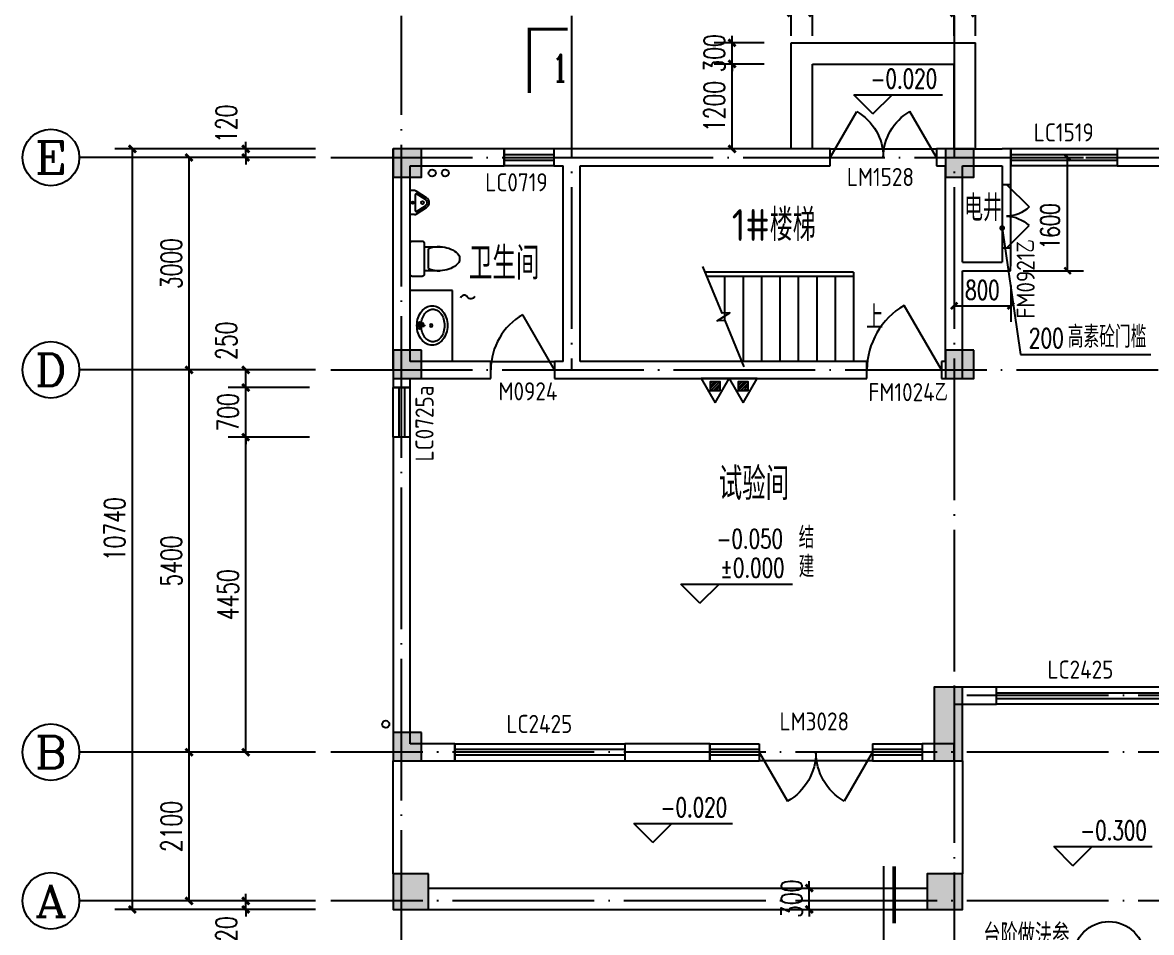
# Model space of a CAD drawing. Extents: x 79570 to 678837, y -1139230 to -612789.
# Drawn here: x 533683 to 549618, y -793140 to -780289 of the extents above; entities that cross this region are included whole.
import ezdxf
from ezdxf.enums import TextEntityAlignment as Align

# ---------------------------------------------------------------- set-up
doc = ezdxf.new("R2010")
doc.units = 0
doc.header["$LTSCALE"] = 1000
doc.header["$MEASUREMENT"] = 0
doc.linetypes.add('DOTE', pattern=[2.42, 2, -0.2, 0.02, -0.2])
for name, color, linetype in [('4', 4, 'Continuous'), ('A-平-楼梯.........FLOR-STAIR', 133, 'Continuous'), ('A-平-洁具.........FLOR-FIXTRR', 59, 'Continuous'), ('A-注-尺寸标注......ANNO-DIMS', 90, 'Continuous'), ('A-注-尺寸标注.....ANNO-DIMS', 90, 'Continuous'), ('A-注-尺寸标注01...ANNO-DIMS-01', 95, 'Continuous'), ('A-注-房间名称.....ANNO-ROOM', 161, 'Continuous'), ('A-注-符号注释.....ANNO-IDEN', 201, 'Continuous'), ('A-注-门窗编号.....ANNO-DOWD', 81, 'Continuous'), ('A-立-线.18........ELEV-L.18', 153, 'Continuous'), ('A-通-墙............COMM-WALL', 50, 'Continuous'), ('A-通-结构剖线.....COMM-STRU-SECT', 20, 'Continuous'), ('A-通-轴线..........COMM-GRID', 27, 'DOTE'), ('A-通-门窗剖线......COMM-DRWD-SECT', 150, 'Continuous'), ('AXIS_TEXT', 7, 'Continuous'), ('DIM_ELEV', 3, 'Continuous'), ('DIM_LEAD', 3, 'Continuous'), ('DIM_SYMB', 3, 'Continuous'), ('PUB_TEXT', 7, 'Continuous'), ('水-EQUIP_污水', 7, 'Continuous'), ('水-EQUIP_灭火器', 7, 'Continuous'), ('水-VPIPE-污水', 2, 'Continuous'), ('水-VPIPE-给水', 3, 'Continuous'), ('水-VPIPE-雨水', 4, 'Continuous'), ('结-柱-填充', 1, 'Continuous')]:
    doc.layers.add(name, color=color, linetype=linetype)
doc.styles.add('_TCH_AXIS', font='COMPLEX', dxfattribs={"bigfont": 'GBCBIG'})
doc.styles.add('_TCH_DIM', font='SIMPLEX', dxfattribs={"bigfont": 'GBCBIG'})
doc.styles.add('_TCH_DIM_T3', font='SIMPLEX', dxfattribs={"width": 0.705882, "bigfont": 'GBCBIG'})
doc.styles.add('_TCH_LABEL', font='COMPLEX', dxfattribs={"bigfont": 'GBCBIG'})
doc.styles.add('COMPLEX', font='COMPLEX')
doc.styles.get("Standard").update_dxf_attribs({"font": 'gbenor.shx', "bigfont": 'gbcbig.shx'})
doc.dimstyles.new('_TCH_ARCH&&100', dxfattribs={"dimtxt": 297.5, "dimasz": 100, "dimexe": 250, "dimexo": 300, "dimgap": 100, "dimtad": 1, "dimdec": 0, "dimzin": 0, "dimdsep": 46, "dimtxsty": '_TCH_DIM_T3', "dimblk": 'ARCHTICK', "dimcen": 0.09, "dimclrt": 7, "dimazin": 2, "dimtfac": 1, "dimtdec": 0, "dimtix": 1, "dimtmove": 2, "dimatfit": 3, "dimfxl": 1, "dimtolj": 1, "dimtzin": 0, "dimarcsym": 0})
doc.dimstyles.new('_TCH_ARCH&&90', dxfattribs={"dimtxt": 267.75, "dimasz": 90, "dimexe": 225, "dimexo": 270, "dimgap": 90, "dimtad": 1, "dimdec": 0, "dimzin": 0, "dimdsep": 46, "dimtxsty": '_TCH_DIM_T3', "dimblk": 'ARCHTICK', "dimcen": 0.09, "dimclrt": 7, "dimazin": 2, "dimtfac": 1, "dimtdec": 0, "dimtix": 1, "dimtmove": 2, "dimatfit": 3, "dimfxl": 1, "dimtolj": 1, "dimtzin": 0, "dimarcsym": 0})

# ---------------------------------------------------------------- blocks, each defined once
blk = doc.blocks.new('$lvtry$00000219')
for p, q in [((-170, 0, 0), (170, 0, 0)), ((-170, -61, 0), (-170, 0, 0)), ((170, -61, 0), (170, 0, 0)), ((-162, -88, 0), (-69, -231, 0)), ((-124, -91, 0), (-43, -216, 0)), ((-116, -76, 0), (116, -76, 0)), ((43, -216, 0), (124, -91, 0)), ((69, -231, 0), (162, -88, 0))]:
    blk.add_line(p, q)
for centre, radius in [((0, -177, 0), 20), ((0, -38, 0), 17.7)]:
    blk.add_circle(centre, radius)
for centre, radius, start, end in [((-120, -61, 0), 50, 180, 213.0863), ((-116, -86, 0), 10, 90, 213.0863), ((116, -86, 0), 10, 326.9137, 90), ((120, -61, 0), 50, 326.9137, 0), ((0, -191, 0), 80, 210, 330), ((0, -191, 0), 50, 210, 330)]:
    blk.add_arc(centre, radius, start, end)
blk.add_point((0, -38, 0))
blk = doc.blocks.new('$lvtry$00000193')
for p, q in [((-17, -43, 0), (-17, -33, 0)), ((17, -43, 0), (17, -33, 0))]:
    blk.add_line(p, q)
at = {"elevation": 0}
blk.add_lwpolyline([(280, -215, 0.12431), (260, -136, 0.105707), (198, -63, 0.086941), (110, -17, 0.077137), (0, 0, 0.077137), (-110, -17, 0.086941), (-198, -63, 0.105707), (-260, -136, 0.12431), (-280, -215, 0.12431), (-260, -294, 0.105707), (-198, -367, 0.086941), (-110, -413, 0.077137), (0, -430, 0.077137), (110, -413, 0.086941), (198, -367, 0.105707), (260, -294, 0.12431)], format="xyb", close=True, dxfattribs=at)
blk.add_lwpolyline([(-25, -61, 0.056876), (-95, -75, 0.086941), (-168, -113, 0.105707), (-216, -170, 0.12431), (-230, -225, 0.12431), (-216, -280, 0.105707), (-168, -337, 0.086941), (-95, -375, 0.077137), (0, -390, 0.077137), (95, -375, 0.086941), (168, -337, 0.105707), (216, -280, 0.12431), (230, -225, 0.12431), (216, -170, 0.105707), (168, -113, 0.086941), (95, -75, 0.06676), (13, -60, 0.06676)], format="xyb", dxfattribs=at)
for centre, radius in [((0, -43, 0), 16.7), ((0, -200, 0), 20)]:
    blk.add_circle(centre, radius)
for centre, radius, start, end in [((-40, -34, 0), 10.1, 106.6096, 258.1648), ((-64, 234, 0), 259, 274.7069, 282.3732), ((-75, -213, 0), 173, 71.36, 79.1873), ((-29, -80, 0), 6.77, 155.344, 308.3224), ((-171, 19, 0), 166, 324.8411, 338.1337), ((-171, 19, 0), 170, 324.8411, 331.3523), ((-29, -80, 0), 3.37, 155.344, 308.3224), ((100, -194, 0), 170, 132.3141, 138.8253), ((100, -194, 0), 166, 125.5327, 138.8253), ((-12, -58, 0), 10.6, 201.8924, 261.774), ((0, -33, 0), 16.7, 0, 180), ((-381, -115, 0), 372, 2.3982, 6.7627), ((0, -96, 0), 9.9, 201.7837, 338.2163), ((64, 234, 0), 259, 257.6268, 265.2931), ((381, -115, 0), 372, 170.1008, 177.6018), ((75, -213, 0), 173, 100.8127, 110.4191), ((40, -34, 0), 10.1, 281.8352, 73.3904)]:
    blk.add_arc(centre, radius, start, end)
blk.add_point((0, -33, 0))
blk = doc.blocks.new('1ceng 2')
at = {"layer": '结-柱-填充'}
h = blk.add_hatch(color=8, dxfattribs=at)
h.dxf.hatch_style = 1
h.paths.add_polyline_path([(528672, -702332), (528272, -702332), (528272, -702732), (528672, -702732)])
h = blk.add_hatch(color=8, dxfattribs=at)
h.dxf.hatch_style = 1
h.paths.add_polyline_path([(536472, -702332), (536072, -702332), (536072, -702732), (536472, -702732)])
h = blk.add_hatch(color=8, dxfattribs=at)
h.dxf.hatch_style = 1
h.paths.add_polyline_path([(539912, -702332), (539512, -702332), (539512, -702732), (539912, -702732)])
h = blk.add_hatch(color=8, dxfattribs=at)
h.dxf.hatch_style = 1
h.paths.add_polyline_path([(528672, -705172), (528272, -705172), (528272, -705572), (528672, -705572)])
h = blk.add_hatch(color=8, dxfattribs=at)
h.dxf.hatch_style = 1
h.paths.add_polyline_path([(536472, -705172), (536072, -705172), (536072, -705572), (536472, -705572)])
h = blk.add_hatch(color=8, dxfattribs=at)
h.dxf.hatch_style = 1
h.paths.add_polyline_path([(539912, -705172), (539512, -705172), (539512, -705572), (539912, -705572)])
h = blk.add_hatch(color=8, dxfattribs=at)
h.dxf.hatch_style = 1
h.paths.add_polyline_path([(539912, -709772), (539512, -709772), (539512, -710172), (539912, -710172)])
h = blk.add_hatch(color=8, dxfattribs=at)
h.dxf.hatch_style = 1
h.paths.add_polyline_path([(536312, -709932), (535912, -709932), (535912, -710972), (536312, -710972)])
h = blk.add_hatch(color=8, dxfattribs=at)
h.dxf.hatch_style = 1
h.paths.add_polyline_path([(528672, -710572), (528272, -710572), (528272, -710972), (528672, -710972)])
h = blk.add_hatch(color=8, dxfattribs=at)
h.dxf.hatch_style = 1
h.paths.add_polyline_path([(528772, -712572), (528272, -712572), (528272, -713072), (528772, -713072)])
h = blk.add_hatch(color=8, dxfattribs=at)
h.dxf.hatch_style = 1
h.paths.add_polyline_path([(536312, -712572), (535812, -712572), (535812, -713072), (536312, -713072)])
at = {"layer": 'A-通-结构剖线.....COMM-STRU-SECT'}
for points in [[(528672, -702332), (528272, -702332), (528272, -702732), (528672, -702732)], [(536472, -702332), (536072, -702332), (536072, -702732), (536472, -702732)], [(539912, -702332), (539512, -702332), (539512, -702732), (539912, -702732)], [(528672, -705172), (528272, -705172), (528272, -705572), (528672, -705572)], [(536472, -705172), (536072, -705172), (536072, -705572), (536472, -705572)], [(539912, -705172), (539512, -705172), (539512, -705572), (539912, -705572)], [(539912, -709772), (539512, -709772), (539512, -710172), (539912, -710172)], [(536312, -709932), (535912, -709932), (535912, -710972), (536312, -710972)], [(528672, -710572), (528272, -710572), (528272, -710972), (528672, -710972)], [(528772, -712572), (528272, -712572), (528272, -713072), (528772, -713072)], [(536312, -712572), (535812, -712572), (535812, -713072), (536312, -713072)]]:
    blk.add_lwpolyline(points, close=True, dxfattribs=at)
blk = doc.blocks.new('$TwtSys$00000132')
at = {"elevation": 0}
blk.add_lwpolyline([(7, -101, -0.575183), (0, 0, 0.604745), (-11, 101, 16.924828)], format="xyb", dxfattribs=at)
blk = doc.blocks.new('$TwtSys$00000546')
h = blk.add_hatch()
h.set_pattern_fill('ANSI31', color=256, scale=200, style=0)
h.set_pattern_definition([(45, (-38543.802, -6670.83), (-17.67767, 17.67767), [])])
h.paths.add_polyline_path([(-65, 174), (65, 174), (65, 44), (-65, 44)])
for points in [[(0, 344), (-198, 0), (198, 0)], [(-65, 174), (65, 174), (65, 44), (-65, 44)]]:
    blk.add_lwpolyline(points, close=True)
blk = doc.blocks.new('3rt')
at = {"layer": '水-VPIPE-污水'}
blk.add_circle((539465, -782415), 50, dxfattribs=at)
at = {"layer": '水-VPIPE-给水'}
blk.add_circle((539650, -782415), 50, dxfattribs=at)
at = {"layer": '水-VPIPE-雨水'}
blk.add_circle((538810, -790199), 50, dxfattribs=at)
at = {"layer": '水-EQUIP_污水', "rotation": 90}
blk.add_blockref('$TwtSys$00000132', (539965, -784166), dxfattribs=at)
at = {"layer": '水-EQUIP_灭火器', "rotation": 180}
for p in [(543459, -785315), (543856, -785315)]:
    blk.add_blockref('$TwtSys$00000546', p, dxfattribs=at)
blk = doc.blocks.new('$TCHSYS$WIN2D')
for p, q in [((-0.5, 0.5), (0.5, 0.5)), ((-0.5, 0.5), (-0.5, -0.5)), ((0.5, 0.5), (0.5, -0.5)), ((0.5, 0.1667), (-0.5, 0.1667)), ((0.5, -0.1667), (-0.5, -0.1667)), ((-0.5, -0.5), (0.5, -0.5))]:
    blk.add_line(p, q)
blk = doc.blocks.new('$DorLib2D$00000228')
at = {"color": 0}
blk.add_line((0.5, 0), (0, 0.866), dxfattribs=at)
blk.add_arc((0.5, 0), 1, 120, 180, dxfattribs=at)
blk = doc.blocks.new('$DorLib2D$00000231')
at = {"color": 0}
for p, q in [((-0.5, 0), (-0.25, 0.433)), ((0.5, 0), (0.25, 0.433))]:
    blk.add_line(p, q, dxfattribs=at)
for centre, start, end in [((-0.5, 0), 0, 60), ((0.5, 0), 120, 180)]:
    blk.add_arc(centre, 0.5, start, end, dxfattribs=at)
blk = doc.blocks.new('_ArchTick')
at = {"color": 0, "linetype": 'ByBlock', "const_width": 0.4}
blk.add_lwpolyline([(-0.5, -0.5), (0.5, 0.5)], dxfattribs=at)
blk = doc.blocks.new('*D2266')
at = {"layer": 'A-注-尺寸标注......ANNO-DIMS', "color": 0, "lineweight": -2, "transparency": 16777216}
for p, q in [((537820, -782195), (535783, -782195)), ((536033, -785195), (536033, -782195)), ((537820, -785195), (535783, -785195))]:
    blk.add_line(p, q, dxfattribs=at)
at = {"layer": 'Defpoints', "color": 0, "transparency": 16777216}
for p in [(536033, -782195), (538120, -782195), (538120, -785195)]:
    blk.add_point(p, dxfattribs=at)
at = {"layer": 'A-注-尺寸标注......ANNO-DIMS', "color": 0, "lineweight": -2, "transparency": 16777216, "xscale": 100, "yscale": 100, "zscale": 100}
for p, rotation in [((536033, -782195), 90), ((536033, -785195), 270)]:
    blk.add_blockref('_ArchTick', p, dxfattribs=dict(at, rotation=rotation))
at = {"layer": 'A-注-尺寸标注......ANNO-DIMS', "color": 7, "transparency": 16777216, "insert": (535784, -783695), "char_height": 297.5, "attachment_point": 5, "rotation": 90, "style": '_TCH_DIM_T3'}
blk.add_mtext('\\A1;3000', dxfattribs=at)
blk = doc.blocks.new('*D2267')
at = {"layer": 'A-注-尺寸标注......ANNO-DIMS', "color": 0, "lineweight": -2, "transparency": 16777216}
for p, q in [((537820, -785195), (535783, -785195)), ((536033, -790595), (536033, -785195)), ((537820, -790595), (535783, -790595))]:
    blk.add_line(p, q, dxfattribs=at)
at = {"layer": 'Defpoints', "color": 0, "transparency": 16777216}
for p in [(536033, -785195), (538120, -785195), (538120, -790595)]:
    blk.add_point(p, dxfattribs=at)
at = {"layer": 'A-注-尺寸标注......ANNO-DIMS', "color": 0, "lineweight": -2, "transparency": 16777216, "xscale": 100, "yscale": 100, "zscale": 100}
for p, rotation in [((536033, -785195), 90), ((536033, -790595), 270)]:
    blk.add_blockref('_ArchTick', p, dxfattribs=dict(at, rotation=rotation))
at = {"layer": 'A-注-尺寸标注......ANNO-DIMS', "color": 7, "transparency": 16777216, "insert": (535784, -787895), "char_height": 297.5, "attachment_point": 5, "rotation": 90, "style": '_TCH_DIM_T3'}
blk.add_mtext('\\A1;5400', dxfattribs=at)
blk = doc.blocks.new('*D2268')
at = {"layer": 'A-注-尺寸标注......ANNO-DIMS', "color": 0, "lineweight": -2, "transparency": 16777216}
for p, q in [((537820, -790595), (535783, -790595)), ((536033, -792695), (536033, -790595)), ((537820, -792695), (535783, -792695))]:
    blk.add_line(p, q, dxfattribs=at)
at = {"layer": 'Defpoints', "color": 0, "transparency": 16777216}
for p in [(536033, -790595), (538120, -790595), (538120, -792695)]:
    blk.add_point(p, dxfattribs=at)
at = {"layer": 'A-注-尺寸标注......ANNO-DIMS', "color": 0, "lineweight": -2, "transparency": 16777216, "xscale": 100, "yscale": 100, "zscale": 100}
for p, rotation in [((536033, -790595), 90), ((536033, -792695), 270)]:
    blk.add_blockref('_ArchTick', p, dxfattribs=dict(at, rotation=rotation))
at = {"layer": 'A-注-尺寸标注......ANNO-DIMS', "color": 7, "transparency": 16777216, "insert": (535784, -791645), "char_height": 297.5, "attachment_point": 5, "rotation": 90, "style": '_TCH_DIM_T3'}
blk.add_mtext('\\A1;2100', dxfattribs=at)
blk = doc.blocks.new('*D2269')
at = {"layer": 'A-注-尺寸标注......ANNO-DIMS', "color": 0, "lineweight": -2, "transparency": 16777216}
for p, q in [((537820, -782075), (534983, -782075)), ((535233, -792815), (535233, -782075)), ((537820, -792815), (534983, -792815))]:
    blk.add_line(p, q, dxfattribs=at)
at = {"layer": 'Defpoints', "color": 0, "transparency": 16777216}
for p in [(535233, -782075), (538120, -782075), (538120, -792815)]:
    blk.add_point(p, dxfattribs=at)
at = {"layer": 'A-注-尺寸标注......ANNO-DIMS', "color": 0, "lineweight": -2, "transparency": 16777216, "xscale": 100, "yscale": 100, "zscale": 100}
for p, rotation in [((535233, -782075), 90), ((535233, -792815), 270)]:
    blk.add_blockref('_ArchTick', p, dxfattribs=dict(at, rotation=rotation))
at = {"layer": 'A-注-尺寸标注......ANNO-DIMS', "color": 7, "transparency": 16777216, "insert": (534984, -787445), "char_height": 297.5, "attachment_point": 5, "rotation": 90, "style": '_TCH_DIM_T3'}
blk.add_mtext('\\A1;10740', dxfattribs=at)
blk = doc.blocks.new('_AXISO')
blk.add_circle((0, 0), 0.5)
at = {"layer": 'AXIS_TEXT', "style": 'COMPLEX', "width": 1.041667}
blk.add_attdef('A', text='', height=0.56, dxfattribs=at).set_placement((-0.25, -0.28), (0.25, -0.28), align=Align.FIT)
blk = doc.blocks.new('*D2300')
at = {"layer": 'A-注-尺寸标注01...ANNO-DIMS-01', "color": 0, "lineweight": -2, "transparency": 16777216}
for p, q in [((537733, -786145), (536583, -786145)), ((536833, -790595), (536833, -786145)), ((537733, -790595), (536583, -790595))]:
    blk.add_line(p, q, dxfattribs=at)
at = {"layer": 'Defpoints', "color": 0, "transparency": 16777216}
for p in [(536833, -786145), (538033, -786145), (538033, -790595)]:
    blk.add_point(p, dxfattribs=at)
at = {"layer": 'A-注-尺寸标注01...ANNO-DIMS-01', "color": 0, "lineweight": -2, "transparency": 16777216, "xscale": 100, "yscale": 100, "zscale": 100}
for p, rotation in [((536833, -786145), 90), ((536833, -790595), 270)]:
    blk.add_blockref('_ArchTick', p, dxfattribs=dict(at, rotation=rotation))
at = {"layer": 'A-注-尺寸标注01...ANNO-DIMS-01', "color": 7, "transparency": 16777216, "insert": (536584, -788370), "char_height": 297.5, "attachment_point": 5, "rotation": 90, "style": '_TCH_DIM_T3'}
blk.add_mtext('\\A1;4450', dxfattribs=at)
blk = doc.blocks.new('*D2301')
at = {"layer": 'A-注-尺寸标注01...ANNO-DIMS-01', "color": 0, "lineweight": -2, "transparency": 16777216}
for p, q in [((537733, -785445), (536583, -785445)), ((536833, -785445), (536833, -785345)), ((536833, -786145), (536833, -785445)), ((537733, -786145), (536583, -786145)), ((536833, -786145), (536833, -786245))]:
    blk.add_line(p, q, dxfattribs=at)
at = {"layer": 'Defpoints', "color": 0, "transparency": 16777216}
for p in [(536833, -785445), (538033, -785445), (538033, -786145)]:
    blk.add_point(p, dxfattribs=at)
at = {"layer": 'A-注-尺寸标注01...ANNO-DIMS-01', "color": 0, "lineweight": -2, "transparency": 16777216, "xscale": 100, "yscale": 100, "zscale": 100}
for p, rotation in [((536833, -785445), 270), ((536833, -786145), 90)]:
    blk.add_blockref('_ArchTick', p, dxfattribs=dict(at, rotation=rotation))
at = {"layer": 'A-注-尺寸标注01...ANNO-DIMS-01', "color": 7, "transparency": 16777216, "insert": (536584, -785795), "char_height": 297.5, "attachment_point": 5, "rotation": 90, "style": '_TCH_DIM_T3'}
blk.add_mtext('\\A1;700', dxfattribs=at)
blk = doc.blocks.new('*D2302')
at = {"layer": 'A-注-尺寸标注01...ANNO-DIMS-01', "color": 0, "lineweight": -2, "transparency": 16777216}
for p, q in [((537733, -785195), (536583, -785195)), ((536833, -785445), (536833, -785195)), ((537733, -785445), (536583, -785445))]:
    blk.add_line(p, q, dxfattribs=at)
at = {"layer": 'Defpoints', "color": 0, "transparency": 16777216}
for p in [(536833, -785195), (538033, -785195), (538033, -785445)]:
    blk.add_point(p, dxfattribs=at)
at = {"layer": 'A-注-尺寸标注01...ANNO-DIMS-01', "color": 0, "lineweight": -2, "transparency": 16777216, "xscale": 100, "yscale": 100, "zscale": 100}
for p, rotation in [((536833, -785195), 90), ((536833, -785445), 270)]:
    blk.add_blockref('_ArchTick', p, dxfattribs=dict(at, rotation=rotation))
at = {"layer": 'A-注-尺寸标注01...ANNO-DIMS-01', "color": 7, "transparency": 16777216, "insert": (536558, -784784), "char_height": 297.5, "attachment_point": 5, "rotation": 90, "style": '_TCH_DIM_T3'}
blk.add_mtext('\\A1;250', dxfattribs=at)
blk = doc.blocks.new('*D2310')
at = {"layer": 'A-注-尺寸标注01...ANNO-DIMS-01', "color": 0, "lineweight": -2, "transparency": 16777216}
for p, q in [((536833, -792695), (536833, -792595)), ((537520, -792695), (536583, -792695)), ((536833, -792815), (536833, -792695)), ((537520, -792815), (536583, -792815)), ((536833, -792815), (536833, -792915))]:
    blk.add_line(p, q, dxfattribs=at)
at = {"layer": 'Defpoints', "color": 0, "transparency": 16777216}
for p in [(536833, -792695), (537820, -792695), (537820, -792815)]:
    blk.add_point(p, dxfattribs=at)
at = {"layer": 'A-注-尺寸标注01...ANNO-DIMS-01', "color": 0, "lineweight": -2, "transparency": 16777216, "xscale": 100, "yscale": 100, "zscale": 100}
for p, rotation in [((536833, -792695), 270), ((536833, -792815), 90)]:
    blk.add_blockref('_ArchTick', p, dxfattribs=dict(at, rotation=rotation))
at = {"layer": 'A-注-尺寸标注01...ANNO-DIMS-01', "color": 7, "transparency": 16777216, "insert": (536558, -793182), "char_height": 297.5, "attachment_point": 5, "rotation": 90, "style": '_TCH_DIM_T3'}
blk.add_mtext('\\A1;120', dxfattribs=at)
blk = doc.blocks.new('*D2311')
at = {"layer": 'A-注-尺寸标注01...ANNO-DIMS-01', "color": 0, "lineweight": -2, "transparency": 16777216}
for p, q in [((537820, -782075), (536583, -782075)), ((536833, -782075), (536833, -781975)), ((536833, -782195), (536833, -782075)), ((537820, -782195), (536583, -782195)), ((536833, -782195), (536833, -782295))]:
    blk.add_line(p, q, dxfattribs=at)
at = {"layer": 'Defpoints', "color": 0, "transparency": 16777216}
for p in [(536833, -782075), (538120, -782075), (538120, -782195)]:
    blk.add_point(p, dxfattribs=at)
at = {"layer": 'A-注-尺寸标注01...ANNO-DIMS-01', "color": 0, "lineweight": -2, "transparency": 16777216, "xscale": 100, "yscale": 100, "zscale": 100}
for p, rotation in [((536833, -782075), 270), ((536833, -782195), 90)]:
    blk.add_blockref('_ArchTick', p, dxfattribs=dict(at, rotation=rotation))
at = {"layer": 'A-注-尺寸标注01...ANNO-DIMS-01', "color": 7, "transparency": 16777216, "insert": (536558, -781719), "char_height": 297.5, "attachment_point": 5, "rotation": 90, "style": '_TCH_DIM_T3'}
blk.add_mtext('\\A1;120', dxfattribs=at)
blk = doc.blocks.new('*D2607')
at = {"layer": 'A-注-尺寸标注01...ANNO-DIMS-01', "color": 0, "lineweight": -2, "transparency": 16777216}
for p, q in [((544788, -792515), (544788, -792415)), ((544485, -792515), (545038, -792515)), ((544788, -792815), (544788, -792515)), ((544485, -792815), (545038, -792815)), ((544788, -792815), (544788, -792915))]:
    blk.add_line(p, q, dxfattribs=at)
at = {"layer": 'Defpoints', "color": 0, "transparency": 16777216}
for p in [(544185, -792515), (544788, -792515), (544185, -792815)]:
    blk.add_point(p, dxfattribs=at)
at = {"layer": 'A-注-尺寸标注01...ANNO-DIMS-01', "color": 0, "lineweight": -2, "transparency": 16777216, "xscale": 100, "yscale": 100, "zscale": 100}
for p, rotation in [((544788, -792515), 270), ((544788, -792815), 90)]:
    blk.add_blockref('_ArchTick', p, dxfattribs=dict(at, rotation=rotation))
at = {"layer": 'A-注-尺寸标注01...ANNO-DIMS-01', "color": 7, "transparency": 16777216, "insert": (544540, -792665), "char_height": 297.5, "attachment_point": 5, "rotation": 90, "style": '_TCH_DIM_T3'}
blk.add_mtext('\\A1;300', dxfattribs=at)
blk = doc.blocks.new('*D2608')
at = {"layer": 'A-注-尺寸标注01...ANNO-DIMS-01', "color": 0, "lineweight": -2, "transparency": 16777216}
for p, q in [((544533, -780475), (544533, -779904)), ((544833, -780475), (544833, -779904)), ((544533, -780154), (544433, -780154)), ((544533, -780154), (544833, -780154)), ((544833, -780154), (544933, -780154))]:
    blk.add_line(p, q, dxfattribs=at)
at = {"layer": 'Defpoints', "color": 0, "transparency": 16777216}
for p in [(544833, -780154), (544533, -780775), (544833, -780775)]:
    blk.add_point(p, dxfattribs=at)
at = {"layer": 'A-注-尺寸标注01...ANNO-DIMS-01', "color": 0, "lineweight": -2, "transparency": 16777216, "xscale": 100, "yscale": 100, "zscale": 100}
blk.add_blockref('_ArchTick', (544533, -780154), dxfattribs=at)
at = {"layer": 'A-注-尺寸标注01...ANNO-DIMS-01', "color": 0, "lineweight": -2, "transparency": 16777216, "xscale": 100, "yscale": 100, "zscale": 100, "rotation": 180}
blk.add_blockref('_ArchTick', (544833, -780154), dxfattribs=at)
at = {"layer": 'A-注-尺寸标注01...ANNO-DIMS-01', "color": 7, "transparency": 16777216, "insert": (544683, -779905), "char_height": 297.5, "attachment_point": 5, "style": '_TCH_DIM_T3'}
blk.add_mtext('\\A1;300', dxfattribs=at)
blk = doc.blocks.new('*D2609')
at = {"layer": 'A-注-尺寸标注01...ANNO-DIMS-01', "color": 0, "lineweight": -2, "transparency": 16777216}
for p, q in [((544833, -780475), (544833, -779904)), ((546833, -780475), (546833, -779904)), ((544833, -780154), (546833, -780154))]:
    blk.add_line(p, q, dxfattribs=at)
at = {"layer": 'Defpoints', "color": 0, "transparency": 16777216}
for p in [(546833, -780154), (544833, -780775), (546833, -780775)]:
    blk.add_point(p, dxfattribs=at)
at = {"layer": 'A-注-尺寸标注01...ANNO-DIMS-01', "color": 0, "lineweight": -2, "transparency": 16777216, "xscale": 100, "yscale": 100, "zscale": 100, "rotation": 180}
blk.add_blockref('_ArchTick', (544833, -780154), dxfattribs=at)
at = {"layer": 'A-注-尺寸标注01...ANNO-DIMS-01', "color": 0, "lineweight": -2, "transparency": 16777216, "xscale": 100, "yscale": 100, "zscale": 100}
blk.add_blockref('_ArchTick', (546833, -780154), dxfattribs=at)
at = {"layer": 'A-注-尺寸标注01...ANNO-DIMS-01', "color": 7, "transparency": 16777216, "insert": (545833, -779905), "char_height": 297.5, "attachment_point": 5, "style": '_TCH_DIM_T3'}
blk.add_mtext('\\A1;2000', dxfattribs=at)
blk = doc.blocks.new('*D2610')
at = {"layer": 'A-注-尺寸标注01...ANNO-DIMS-01', "color": 0, "lineweight": -2, "transparency": 16777216}
for p, q in [((546833, -780475), (546833, -779904)), ((547133, -780475), (547133, -779904)), ((546833, -780154), (546733, -780154)), ((546833, -780154), (547133, -780154)), ((547133, -780154), (547233, -780154))]:
    blk.add_line(p, q, dxfattribs=at)
at = {"layer": 'Defpoints', "color": 0, "transparency": 16777216}
for p in [(547133, -780154), (546833, -780775), (547133, -780775)]:
    blk.add_point(p, dxfattribs=at)
at = {"layer": 'A-注-尺寸标注01...ANNO-DIMS-01', "color": 0, "lineweight": -2, "transparency": 16777216, "xscale": 100, "yscale": 100, "zscale": 100}
blk.add_blockref('_ArchTick', (546833, -780154), dxfattribs=at)
at = {"layer": 'A-注-尺寸标注01...ANNO-DIMS-01', "color": 0, "lineweight": -2, "transparency": 16777216, "xscale": 100, "yscale": 100, "zscale": 100, "rotation": 180}
blk.add_blockref('_ArchTick', (547133, -780154), dxfattribs=at)
at = {"layer": 'A-注-尺寸标注01...ANNO-DIMS-01', "color": 7, "transparency": 16777216, "insert": (546983, -779905), "char_height": 297.5, "attachment_point": 5, "style": '_TCH_DIM_T3'}
blk.add_mtext('\\A1;300', dxfattribs=at)
blk = doc.blocks.new('*D2611')
at = {"layer": 'A-注-尺寸标注01...ANNO-DIMS-01', "color": 0, "lineweight": -2, "transparency": 16777216}
for p, q in [((544152, -780875), (543448, -780875)), ((543698, -782075), (543698, -780875)), ((544152, -782075), (543448, -782075))]:
    blk.add_line(p, q, dxfattribs=at)
at = {"layer": 'Defpoints', "color": 0, "transparency": 16777216}
for p in [(543698, -780875), (544452, -780875), (544452, -782075)]:
    blk.add_point(p, dxfattribs=at)
at = {"layer": 'A-注-尺寸标注01...ANNO-DIMS-01', "color": 0, "lineweight": -2, "transparency": 16777216, "xscale": 100, "yscale": 100, "zscale": 100}
for p, rotation in [((543698, -780875), 90), ((543698, -782075), 270)]:
    blk.add_blockref('_ArchTick', p, dxfattribs=dict(at, rotation=rotation))
at = {"layer": 'A-注-尺寸标注01...ANNO-DIMS-01', "color": 7, "transparency": 16777216, "insert": (543449, -781475), "char_height": 297.5, "attachment_point": 5, "rotation": 90, "style": '_TCH_DIM_T3'}
blk.add_mtext('\\A1;1200', dxfattribs=at)
blk = doc.blocks.new('*D2612')
at = {"layer": 'A-注-尺寸标注01...ANNO-DIMS-01', "color": 0, "lineweight": -2, "transparency": 16777216}
for p, q in [((543698, -780575), (543698, -780475)), ((544152, -780575), (543448, -780575)), ((543698, -780875), (543698, -780575)), ((544152, -780875), (543448, -780875)), ((543698, -780875), (543698, -780975))]:
    blk.add_line(p, q, dxfattribs=at)
at = {"layer": 'Defpoints', "color": 0, "transparency": 16777216}
for p in [(543698, -780575), (544452, -780575), (544452, -780875)]:
    blk.add_point(p, dxfattribs=at)
at = {"layer": 'A-注-尺寸标注01...ANNO-DIMS-01', "color": 0, "lineweight": -2, "transparency": 16777216, "xscale": 100, "yscale": 100, "zscale": 100}
for p, rotation in [((543698, -780575), 270), ((543698, -780875), 90)]:
    blk.add_blockref('_ArchTick', p, dxfattribs=dict(at, rotation=rotation))
at = {"layer": 'A-注-尺寸标注01...ANNO-DIMS-01', "color": 7, "transparency": 16777216, "insert": (543449, -780725), "char_height": 297.5, "attachment_point": 5, "rotation": 90, "style": '_TCH_DIM_T3'}
blk.add_mtext('\\A1;300', dxfattribs=at)
blk = doc.blocks.new('$DorLib2D$00000116')
at = {"color": 0}
for p, q in [((-0.5, 0), (-0.146, 0.354)), ((0.5, 0), (0.146, 0.354))]:
    blk.add_line(p, q, dxfattribs=at)
for centre, start, end in [((-0.5, 0), 0, 45), ((0.5, 0), 135, 180)]:
    blk.add_arc(centre, 0.5, start, end, dxfattribs=at)
blk = doc.blocks.new('*D3322')
at = {"layer": 'A-注-尺寸标注01...ANNO-DIMS-01', "color": 0, "lineweight": -2, "transparency": 16777216}
for p, q in [((547808, -782195), (548660, -782195)), ((548435, -783795), (548435, -782195)), ((547808, -783795), (548660, -783795))]:
    blk.add_line(p, q, dxfattribs=at)
at = {"layer": 'Defpoints', "color": 0, "transparency": 16777216}
for p in [(547538, -782195), (548435, -782195), (547538, -783795)]:
    blk.add_point(p, dxfattribs=at)
at = {"layer": 'A-注-尺寸标注01...ANNO-DIMS-01', "color": 0, "lineweight": -2, "transparency": 16777216, "xscale": 90, "yscale": 90, "zscale": 90}
for p, rotation in [((548435, -782195), 90), ((548435, -783795), 270)]:
    blk.add_blockref('_ArchTick', p, dxfattribs=dict(at, rotation=rotation))
at = {"layer": 'A-注-尺寸标注01...ANNO-DIMS-01', "color": 7, "transparency": 16777216, "insert": (548188, -783166), "char_height": 267.8, "attachment_point": 5, "rotation": 90, "style": '_TCH_DIM_T3'}
blk.add_mtext('\\A1;1600', dxfattribs=at)
blk = doc.blocks.new('*D3323')
at = {"layer": 'A-注-尺寸标注01...ANNO-DIMS-01', "color": 0, "lineweight": -2, "transparency": 16777216}
for p, q in [((546833, -784005), (546833, -784515)), ((547633, -784005), (547633, -784515)), ((546833, -784290), (547633, -784290))]:
    blk.add_line(p, q, dxfattribs=at)
at = {"layer": 'Defpoints', "color": 0, "transparency": 16777216}
for p in [(546833, -783735), (547633, -783735), (547633, -784290)]:
    blk.add_point(p, dxfattribs=at)
at = {"layer": 'A-注-尺寸标注01...ANNO-DIMS-01', "color": 0, "lineweight": -2, "transparency": 16777216, "xscale": 90, "yscale": 90, "zscale": 90, "rotation": 180}
blk.add_blockref('_ArchTick', (546833, -784290), dxfattribs=at)
at = {"layer": 'A-注-尺寸标注01...ANNO-DIMS-01', "color": 0, "lineweight": -2, "transparency": 16777216, "xscale": 90, "yscale": 90, "zscale": 90}
blk.add_blockref('_ArchTick', (547633, -784290), dxfattribs=at)
at = {"layer": 'A-注-尺寸标注01...ANNO-DIMS-01', "color": 7, "transparency": 16777216, "insert": (547233, -784066), "char_height": 267.8, "attachment_point": 5, "style": '_TCH_DIM_T3'}
blk.add_mtext('\\A1;800', dxfattribs=at)

msp = doc.modelspace()

# ---------------------------------------------------------------- linework, layer by layer
at = {"layer": 'A-平-楼梯.........FLOR-STAIR'}
for p, q in [((545412.9, -783815), (543319.9, -783815)), ((545412.9, -783815), (545412.9, -785075)), ((545412.9, -783875), (543344.5, -783875)), ((543592.9, -783875), (543592.9, -784496.8)), ((543852.9, -783875), (543852.9, -785075)), ((544112.9, -783875), (544112.9, -785075)), ((544372.9, -783875), (544372.9, -785075)), ((544632.9, -783875), (544632.9, -785075)), ((544892.9, -783875), (544892.9, -785075)), ((545152.9, -783875), (545152.9, -785075))]:
    msp.add_line(p, q, dxfattribs=at)
at = {"layer": 'A-平-洁具.........FLOR-FIXTRR'}
for p, q in [((539352.9, -783455.3), (539352.9, -783794.8)), ((539413.3, -783764.8), (539413.3, -783485.3)), ((539752.9, -784075), (539152.9, -784075)), ((539752.9, -785075), (539752.9, -784075))]:
    msp.add_line(p, q, dxfattribs=at)
msp.add_lwpolyline([(539803, -783533.4, -0.5378722), (539803, -783716.6, -0.1499469), (539583.3, -783794.8), (539352.9, -783794.8), (539352.9, -783845, -0.4142136), (539322.9, -783875), (539182.9, -783875, -0.4142136), (539152.9, -783845), (539152.9, -783405, -0.4142136), (539182.9, -783375), (539322.9, -783375, -0.4142136), (539352.9, -783405), (539352.9, -783455.3), (539583.3, -783455.3, -0.1499469)], format="xyb", close=True, dxfattribs=at)
for centre, start, end in [((539565.7, -783852.4), 88.52747, 112.54952), ((539565.7, -783397.7), 247.45048, 271.36607)]:
    msp.add_arc(centre, 397.5, start, end, dxfattribs=at)
at = {"layer": 'A-注-尺寸标注.....ANNO-DIMS'}
for p, q in [((536507.2, -782195), (534482.9, -782195)), ((536507.2, -785195), (534482.9, -785195)), ((536507.2, -790595), (534482.9, -790595)), ((536885.3, -792695), (534482.9, -792695)), ((536507.2, -792695), (534482.9, -792695))]:
    msp.add_line(p, q, dxfattribs=at)
at = {"layer": 'A-注-符号注释.....ANNO-IDEN'}
msp.add_line((545835.4, -792205.6), (545835.4, -793487.2), dxfattribs=at)
at = {"layer": 'A-注-符号注释.....ANNO-IDEN', "const_width": 50}
msp.add_lwpolyline([(545985.4, -792205.6), (545985.4, -793013.7)], dxfattribs=at)
at = {"layer": 'A-注-符号注释.....ANNO-IDEN'}
msp.add_circle((549019.1, -793487.2), 500, dxfattribs=at)
at = {"layer": 'A-立-线.18........ELEV-L.18'}
for p, q in [((544532.9, -782075), (544532.9, -780575)), ((544532.9, -780575), (547132.9, -780575)), ((547132.9, -782075), (547132.9, -780575)), ((544832.9, -782075), (544832.9, -780875)), ((544832.9, -780875), (546832.9, -780875)), ((546832.9, -782075), (546832.9, -780875)), ((538912.9, -792315), (538912.9, -790715)), ((546952.9, -790715), (546952.9, -792315)), ((539412.9, -792515), (546452.9, -792515)), ((539412.9, -792815), (546452.9, -792815))]:
    msp.add_line(p, q, dxfattribs=at)
at = {"layer": 'A-通-墙............COMM-WALL'}
for p, q in [((540482.9, -782075), (538912.9, -782075)), ((538912.9, -785195), (538912.9, -782075)), ((540482.9, -782315), (540482.9, -782075)), ((541432.9, -782075), (541182.9, -782075)), ((541182.9, -782075), (541182.9, -782315)), ((545082.9, -782075), (541432.9, -782075)), ((545082.9, -782315), (545082.9, -782075)), ((546832.9, -782075), (546582.9, -782075)), ((546582.9, -782075), (546582.9, -782315)), ((546832.9, -782075), (547511.3, -782075)), ((547632.9, -782075), (547511.3, -782075)), ((547632.9, -782315), (547632.9, -782075)), ((550552.9, -782075), (549132.9, -782075)), ((549132.9, -782075), (549132.9, -782315)), ((539152.9, -782315), (540482.9, -782315)), ((539152.9, -785075), (539152.9, -782315)), ((541182.9, -782315), (541312.9, -782315)), ((541312.9, -785075), (541312.9, -782315)), ((541552.9, -782315), (545082.9, -782315)), ((541552.9, -785075), (541552.9, -782315)), ((546582.9, -782315), (546712.9, -782315)), ((546712.9, -783675), (546712.9, -782315)), ((546952.9, -783675.1), (546952.9, -782315)), ((546952.9, -782315), (547512.8, -782315)), ((547512.8, -782315), (547512.5, -782575.3)), ((547632.5, -782575.5), (547632.8, -782315)), ((547632.8, -782315), (547632.9, -782315)), ((549132.9, -782315), (550312.9, -782315)), ((547512.5, -782575.3), (547632.5, -782575.5)), ((547511.7, -783475.3), (547511.5, -783675.3)), ((547631.7, -783475.5), (547511.7, -783475.3)), ((547631.5, -783675.4), (547631.7, -783475.5)), ((546712.9, -785075), (546712.9, -783675)), ((546952.9, -783675.1), (547511.5, -783675.3)), ((547631.3, -783795.3), (547631.5, -783675.4)), ((546952.9, -783795.1), (547511.3, -783795.3)), ((546952.9, -785315), (546952.9, -783795.1)), ((547511.3, -783795.2), (547511.3, -783795.3)), ((547511.3, -783795.2), (547631.3, -783795.3)), ((540292.9, -785075), (539152.9, -785075)), ((540292.9, -785315), (540292.9, -785075)), ((541312.9, -785075), (541192.9, -785075)), ((541192.9, -785075), (541192.9, -785315)), ((545602.9, -785075), (541552.9, -785075)), ((545602.9, -785315), (545602.9, -785075)), ((546712.9, -785075), (546652.9, -785075)), ((546652.9, -785075), (546652.9, -785315)), ((538912.9, -785195), (538912.9, -785445)), ((538912.9, -785445), (539152.9, -785445)), ((539152.9, -785445), (539152.9, -785315)), ((539152.9, -785315), (540292.9, -785315)), ((541192.9, -785315), (541432.9, -785315)), ((541432.9, -785315), (545602.9, -785315)), ((546652.9, -785315), (546952.9, -785315)), ((539152.9, -786145), (538912.9, -786145)), ((538912.9, -786145), (538912.9, -790715)), ((539152.9, -790475), (539152.9, -786145)), ((547432.9, -789675), (546832.9, -789675)), ((546832.9, -789675), (546832.9, -789915)), ((547432.9, -789915), (547432.9, -789675)), ((546832.9, -789915), (547432.9, -789915)), ((539782.9, -790475), (539152.9, -790475)), ((539782.9, -790715), (539782.9, -790475)), ((543382.9, -790475), (542182.9, -790475)), ((542182.9, -790475), (542182.9, -790715)), ((543382.9, -790715), (543382.9, -790475)), ((546832.9, -790475), (546382.9, -790475)), ((546382.9, -790475), (546382.9, -790715)), ((546832.9, -790715), (546832.9, -790475)), ((538912.9, -790715), (539782.9, -790715)), ((542182.9, -790715), (543382.9, -790715)), ((546382.9, -790715), (546832.9, -790715))]:
    msp.add_line(p, q, dxfattribs=at)
at = {"layer": 'A-通-轴线..........COMM-GRID'}
for p, q in [((539032.9, -793695), (539032.9, -780195)), ((541432.9, -780195), (541432.9, -785195)), ((546832.9, -780195), (546832.9, -793695)), ((538032.9, -782195), (541432.9, -782195)), ((541432.9, -782195), (551432.9, -782195)), ((538032.9, -785195), (551432.9, -785195)), ((551432.9, -789795), (546832.9, -789795)), ((551432.9, -790595), (538032.9, -790595)), ((551432.9, -792695), (538032.9, -792695))]:
    msp.add_line(p, q, dxfattribs=at)
at = {"layer": 'A-通-门窗剖线......COMM-DRWD-SECT'}
for p, q in [((545082.9, -782075), (546582.9, -782075)), ((547512.5, -782575.3), (547511.6, -783475.3)), ((547631.7, -783475.5), (547632.5, -782575.5)), ((540292.9, -785075), (541192.9, -785075)), ((545682.9, -790715), (544082.9, -790715))]:
    msp.add_line(p, q, dxfattribs=at)
at = {"layer": 'DIM_ELEV'}
for p, q in [((545687.7, -781580.3), (545417.7, -781310.3)), ((545417.7, -781310.3), (546670.6, -781310.3)), ((545687.7, -781580.3), (545957.7, -781310.3)), ((543245.4, -788489.2), (542975.4, -788219.2)), ((542975.4, -788219.2), (544549.5, -788219.2)), ((543245.4, -788489.2), (543515.4, -788219.2)), ((542580.3, -791871.6), (542310.3, -791601.6)), ((542310.3, -791601.6), (543706.4, -791601.6)), ((542580.3, -791871.6), (542850.3, -791601.6)), ((548510.7, -792198.2), (548240.7, -791928.2)), ((548240.7, -791928.2), (549631.1, -791928.2)), ((548510.7, -792198.2), (548780.7, -791928.2))]:
    msp.add_line(p, q, dxfattribs=at)
at = {"layer": 'DIM_LEAD'}
for p, q in [((547511.9, -783191.4), (547769.1, -784978.2)), ((547769.1, -784978.2), (549611.7, -784978.2))]:
    msp.add_line(p, q, dxfattribs=at)
at = {"layer": 'DIM_LEAD', "const_width": 40}
msp.add_lwpolyline([(547509, -783171.6, 1), (547514.7, -783211.2, 1)], format="xyb", close=True, dxfattribs=at)
at = {"layer": 'DIM_SYMB', "const_width": 45}
msp.add_lwpolyline([(541376.6, -780382.8), (540836.6, -780382.8), (540836.6, -781282.8)], dxfattribs=at)
at = {"layer": 'DIM_SYMB'}
msp.add_lwpolyline([(543869, -785152.9), (543599.5, -784496.5), (543487.9, -784501), (543668.1, -784387), (543556.8, -784392.4), (543287.4, -783736)], dxfattribs=at)
msp.add_lwpolyline([(545485.8, -784445, 0, 0, 0), (544353.7, -784445, 80, 0, 0), (544053.7, -784445, 0, 0, 0)], format="xyseb", dxfattribs=at)

# ---------------------------------------------------------------- block references
msp.add_blockref('3rt', (0, 0))
at = {"layer": '4'}
msp.add_blockref('1ceng 2', (10641.4, -79742.7), dxfattribs=at)
at = {"layer": 'A-平-洁具.........FLOR-FIXTRR', "xscale": -1, "yscale": -1, "rotation": 270}
msp.add_blockref('$lvtry$00000219', (539152.9, -782832.6, 0), dxfattribs=at)
at = {"layer": 'A-平-洁具.........FLOR-FIXTRR', "yscale": -1, "rotation": 269.9999999999999}
msp.add_blockref('$lvtry$00000193', (539250.4, -784568, 0), dxfattribs=at)
at = {"layer": 'A-注-尺寸标注.....ANNO-DIMS'}
ref = msp.add_blockref('_AXISO', (534082.9, -782195), dxfattribs=dict(at, xscale=800, yscale=800, zscale=800))
ref.add_attrib('A', 'E', dxfattribs={"layer": 'AXIS_TEXT', "height": 452.5, "style": '_TCH_AXIS', "width": 1.3125}).set_placement((533856.6, -782421.3), (534309.2, -782421.3), align=Align.FIT)
ref = msp.add_blockref('_AXISO', (534082.9, -785195), dxfattribs=dict(at, xscale=800, yscale=800, zscale=800))
ref.add_attrib('A', 'D', dxfattribs={"layer": 'AXIS_TEXT', "height": 452.5, "style": '_TCH_AXIS', "width": 1.235294}).set_placement((533856.6, -785421.3), (534309.2, -785421.3), align=Align.FIT)
ref = msp.add_blockref('_AXISO', (534082.9, -790595), dxfattribs=dict(at, xscale=800, yscale=800, zscale=800))
ref.add_attrib('A', 'B', dxfattribs={"layer": 'AXIS_TEXT', "height": 452.5, "style": '_TCH_AXIS', "width": 1.235294}).set_placement((533856.6, -790821.3), (534309.2, -790821.3), align=Align.FIT)
ref = msp.add_blockref('_AXISO', (534082.9, -792695), dxfattribs=dict(at, xscale=800, yscale=800, zscale=800))
ref.add_attrib('A', 'A', dxfattribs={"layer": 'AXIS_TEXT', "height": 452.5, "style": '_TCH_AXIS', "width": 1.166667}).set_placement((533856.6, -792921.3), (534309.2, -792921.3), align=Align.FIT)
at = {"layer": 'A-通-门窗剖线......COMM-DRWD-SECT'}
for name, p, xscale, yscale, zscale, rotation in [('$DorLib2D$00000231', (545832.9, -782195), -1500, 1500, 240, 1.825759108959801e-11), ('$TCHSYS$WIN2D', (540832.9, -782195), -700, 240, 240, 359.9999999999583), ('$DorLib2D$00000116', (547572.1, -783025.4), 900, -900, 120, 89.94404650370095), ('$DorLib2D$00000228', (546127.9, -785195), 1050, 1050, 240, 359.999999999989), ('$DorLib2D$00000228', (540742.9, -785195), 900, 900, 240, 4.168816632075324e-11), ('$TCHSYS$WIN2D', (539032.9, -785795), 700, -240, 240, 90), ('$TCHSYS$WIN2D', (548632.9, -789795), 2400, 240, 240, 180), ('$TCHSYS$WIN2D', (540982.9, -790595), -2400.000000000058, -240, 240, 180), ('$TCHSYS$WIN2D', (543732.9, -790595), -699.9999999805586, -240, 240, 180), ('$TCHSYS$WIN2D', (546032.9, -790595), -699.9999999805586, -240, 240, 180), ('$DorLib2D$00000231', (544882.9, -790595), -1600, 1600, 240, 180)]:
    msp.add_blockref(name, p, dxfattribs=dict(at, xscale=xscale, yscale=yscale, zscale=zscale, rotation=rotation))
at = {"layer": 'A-通-门窗剖线......COMM-DRWD-SECT', "xscale": -1500, "yscale": 240, "zscale": 240}
msp.add_blockref('$TCHSYS$WIN2D', (548382.9, -782195), dxfattribs=at)

# ---------------------------------------------------------------- texts
at = {"layer": 'A-注-房间名称.....ANNO-ROOM', "style": '_TCH_DIM'}
for s, height, p in [('电井', 368.64, (546974.8, -783092.7)), ('卫生间', 460.8, (539983.5, -783920.6)), ('试验间', 460.8, (543509.2, -787034.6))]:
    msp.add_text(s, height=height, dxfattribs=at).set_placement(p)
at = {"layer": 'A-注-房间名称.....ANNO-ROOM'}
msp.add_text('1#楼梯', height=450, dxfattribs=at).set_placement((543694.7, -783374.4))
at = {"layer": 'A-注-门窗编号.....ANNO-DOWD'}
for s, p in [('LC1519', (547956.9, -781968.5)), ('LC0719', (540214, -782672.7)), ('LM1528', (545319.5, -782598)), ('M0924', (540401.2, -785625.2)), ('FM1024乙', (545621.8, -785637.1)), ('LC2425', (548150.5, -789555.1)), ('LC2425', (540512.3, -790322.6)), ('LM3028', (544368.5, -790287.8))]:
    msp.add_text(s, height=255, dxfattribs=at).set_placement(p)
for s, p in [('FM0921乙', (547970.8, -784471)), ('LC0725a', (539484.1, -786488))]:
    msp.add_text(s, height=255, rotation=90, dxfattribs=at).set_placement(p)
at = {"layer": 'PUB_TEXT', "width": 0.705882}
for s, height, style, p in [('1', 382.5, '_TCH_LABEL', (541153.6, -781123.1)), ('-0.020', 267.75, '_TCH_DIM', (545653.6, -781215.8)), ('200', 272, '_TCH_DIM', (547888, -784882.2)), ('-0.050', 267.75, '_TCH_DIM', (543478.5, -787715.2)), ('%%P0.000', 267.75, '_TCH_DIM', (543532.5, -788124.7)), ('-0.020', 267.75, '_TCH_DIM', (542689.4, -791507.1)), ('-0.300', 267.75, '_TCH_DIM', (548614.1, -791833.7))]:
    msp.add_text(s, height=height, dxfattribs=dict(at, style=style)).set_placement(p)
at = {"layer": 'PUB_TEXT', "style": '_TCH_DIM'}
for s, height, p in [('上', 337.6, (545590.8, -784620)), ('高素砼门槛', 308.65, (548436.6, -784882.2)), ('结', 303.8, (544639.5, -787715.2)), ('建', 303.8, (544639.5, -788124.7)), ('台阶做法参', 337.59, (547245, -793356.1))]:
    msp.add_text(s, height=height, dxfattribs=at).set_placement(p)

# ---------------------------------------------------------------- dimensions: what is measured, and where the dimension line sits
at = {"layer": 'A-注-尺寸标注......ANNO-DIMS'}
for p1, p2, distance, picture, middle in [((538119.5, -792815), (538119.5, -782075), 2886.6, '*D2269', (534984.2, -787445)), ((538119.5, -785195), (538119.5, -782195), 2086.6, '*D2266', (535784.2, -783695)), ((538119.5, -790595), (538119.5, -785195), 2086.6, '*D2267', (535784.2, -787895)), ((538119.5, -792695), (538119.5, -790595), 2086.6, '*D2268', (535784.2, -791645))]:
    dim = msp.add_aligned_dim(p1=p1, p2=p2, distance=distance, dimstyle='_TCH_ARCH&&100', dxfattribs=at)
    dim.commit()
    dim.dimension.update_dxf_attribs({"geometry": picture, "text_midpoint": middle})
at = {"layer": 'A-注-尺寸标注01...ANNO-DIMS-01'}
for p1, p2, distance, dimstyle, picture, middle in [((544532.9, -780774.8), (544832.9, -780774.8), 620.6, '_TCH_ARCH&&100', '*D2608', (544682.9, -779905.5)), ((544832.9, -780774.8), (546832.9, -780774.8), 620.6, '_TCH_ARCH&&100', '*D2609', (545832.9, -779905.5)), ((546832.9, -780774.8), (547132.9, -780774.8), 620.6, '_TCH_ARCH&&100', '*D2610', (546982.9, -779905.5)), ((544451.6, -780875), (544451.6, -780575), 753.7, '_TCH_ARCH&&100', '*D2612', (543449.1, -780725)), ((544451.6, -782075), (544451.6, -780875), 753.7, '_TCH_ARCH&&100', '*D2611', (543449.1, -781475)), ((546832.9036, -783735.3437), (547633.3961, -783735.3437), -554.5582, '_TCH_ARCH&&90', '*D3323', (547233.1499, -784066.0269)), ((538032.9, -786145), (538032.9, -785445), 1200, '_TCH_ARCH&&100', '*D2301', (536584.2, -785795)), ((538032.9, -790595), (538032.9, -786145), 1200, '_TCH_ARCH&&100', '*D2300', (536584.2, -788370)), ((544185.2, -792815), (544185.2, -792515), -603.2, '_TCH_ARCH&&100', '*D2607', (544539.6, -792665))]:
    dim = msp.add_aligned_dim(p1=p1, p2=p2, distance=distance, dimstyle=dimstyle, dxfattribs=at)
    dim.commit()
    dim.dimension.update_dxf_attribs({"geometry": picture, "text_midpoint": middle})
for base, p1, p2, dimstyle, picture, middle in [((536832.9, -782075), (538119.5, -782195), (538119.5, -782075), '_TCH_ARCH&&100', '*D2311', (536557.9, -781719.2)), ((548435.3, -782195), (547537.6, -783795.1), (547537.6, -782195), '_TCH_ARCH&&90', '*D3322', (548187.8, -783166)), ((536832.9, -785195), (538032.9, -785445), (538032.9, -785195), '_TCH_ARCH&&100', '*D2302', (536557.9, -784783.5)), ((536832.9, -792695), (537819.5, -792815), (537819.5, -792695), '_TCH_ARCH&&100', '*D2310', (536557.9, -793181.5))]:
    dim = msp.add_linear_dim(base=base, p1=p1, p2=p2, angle=90, dimstyle=dimstyle, dxfattribs=at)
    dim.commit()
    dim.dimension.update_dxf_attribs({"geometry": picture, "text_midpoint": middle, "dimtype": 161})

doc.saveas('drawing.dxf')
